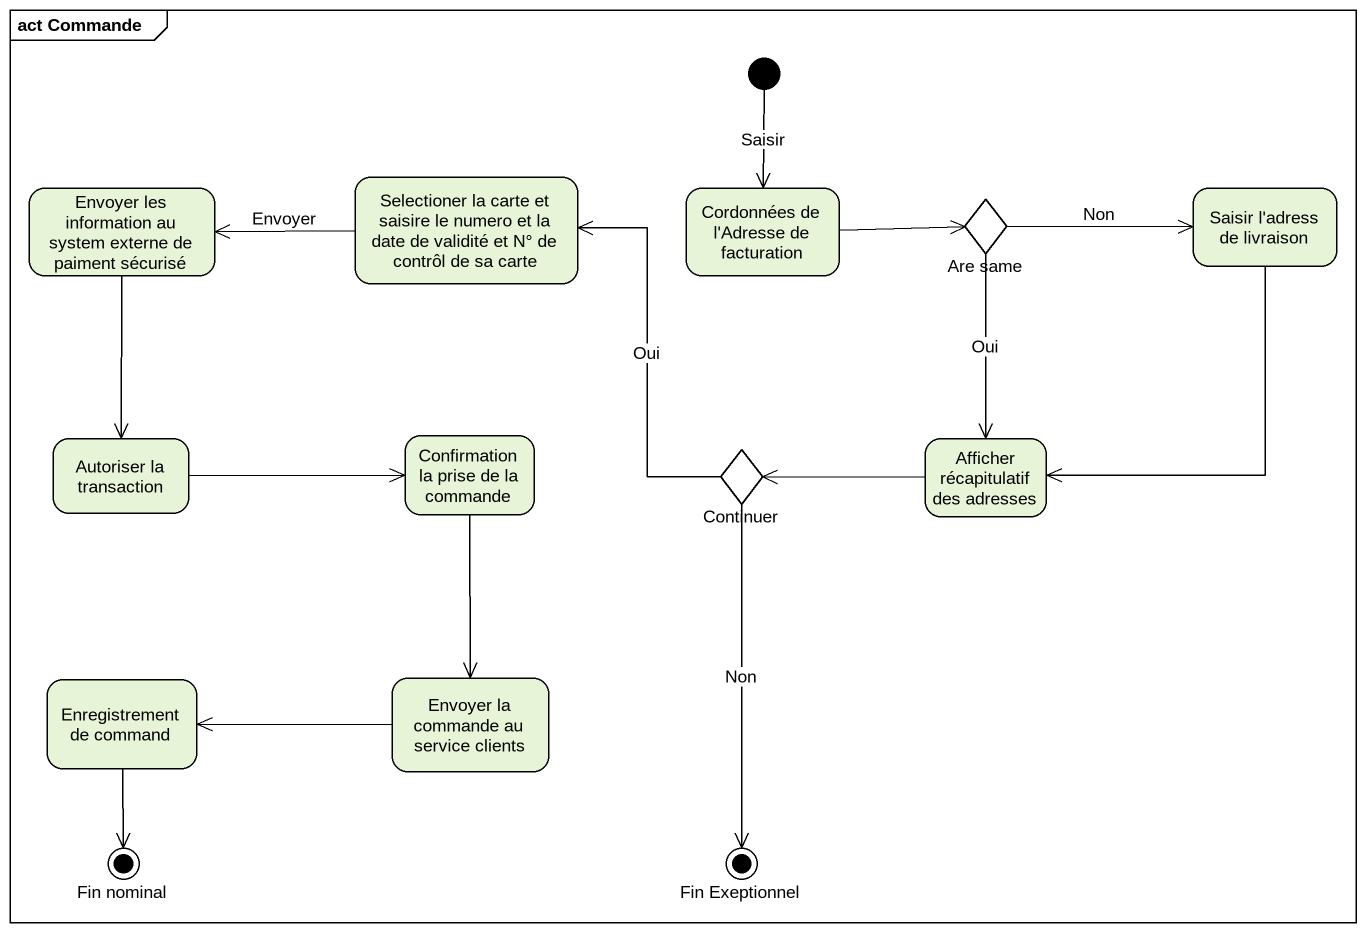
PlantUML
@startuml
mainframe act Commande
hide empty description
state "Selectioner la carte et saisire le numero et la date de validité et N° de contrôl de sa carte" as Selectioner_la_carte_et
state "Envoyer les information au system externe de paiment sécurisé" as Envoyer_les_information_au
state "Cordonnées de l'Adresse de facturation" as Cordonnées_de_l_Adresse_de
state "Are same" as Are_same <<choice>>
state "Saisir l'adress de livraison" as Saisir_l_adress_de_livraison
state "Autoriser la transaction" as Autoriser_la_transaction
state "Confirmation la prise de la commande" as Confirmation_la_prise_de_la
state Continuer <<choice>>
state "Afficher récapitulatif des adresses" as Afficher_récapitulatif_des
state "Enregistrement de command" as Enregistrement_de_command
state "Envoyer la commande au service clients" as Envoyer_la_commande_au
state "Fin nominal" as Fin_nominal <<end>>
state "Fin Exeptionnel" as Fin_Exeptionnel <<end>>
[*] --> Cordonnées_de_l_Adresse_de : Saisir
Selectioner_la_carte_et -left-> Envoyer_les_information_au : Envoyer
Envoyer_les_information_au --> Autoriser_la_transaction
Cordonnées_de_l_Adresse_de -right-> Are_same
Are_same -right-> Saisir_l_adress_de_livraison : Non
Are_same --> Afficher_récapitulatif_des : Oui
Saisir_l_adress_de_livraison --> Afficher_récapitulatif_des
Autoriser_la_transaction -right-> Confirmation_la_prise_de_la
Confirmation_la_prise_de_la --> Envoyer_la_commande_au
Continuer -up-> Selectioner_la_carte_et : Oui
Continuer --> Fin_Exeptionnel : Non
Afficher_récapitulatif_des -left-> Continuer
Enregistrement_de_command --> Fin_nominal
Envoyer_la_commande_au -left-> Enregistrement_de_command
@enduml
